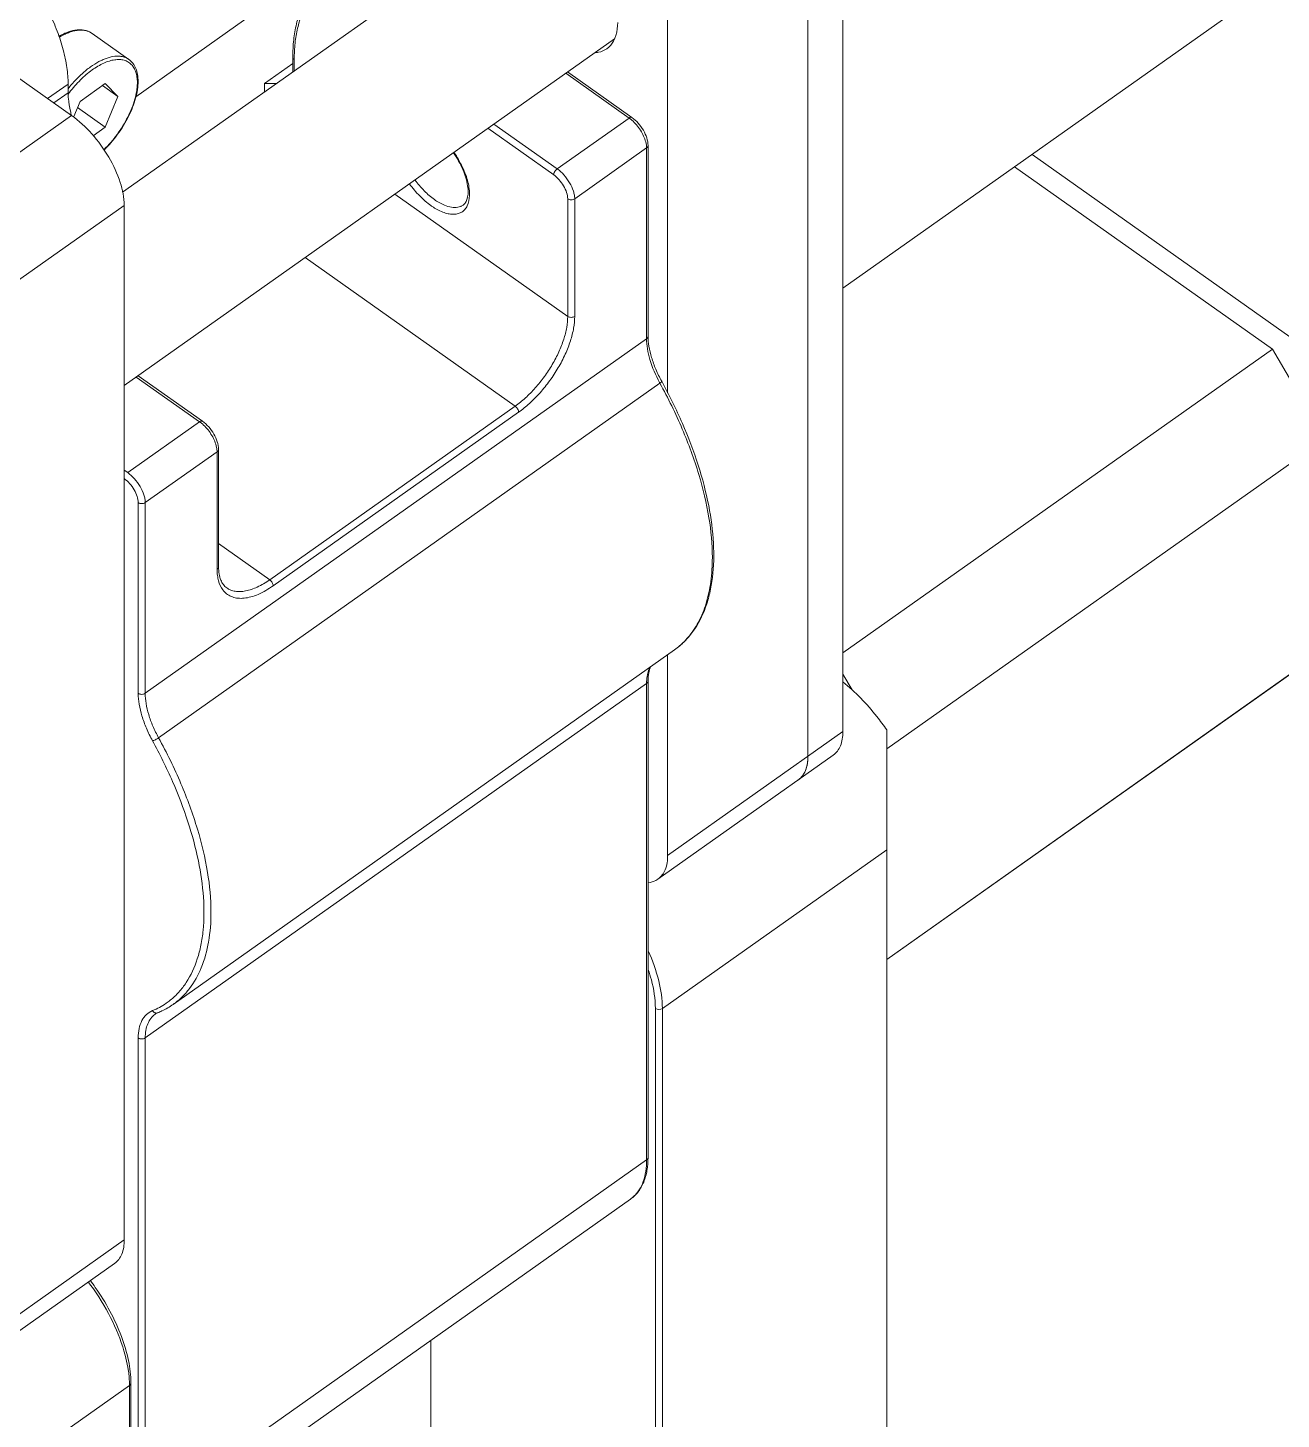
# Model space of a CAD drawing. Header units: millimetres. Extents: x 0 to 9253, y 0 to 2730.
# Drawn here: x 5361.2 to 5411.8, y 1810.2 to 1866.4 of the extents above; entities that cross this region are included whole.
import ezdxf

# ---------------------------------------------------------------- set-up
doc = ezdxf.new("R2010")
doc.units = ezdxf.units.MM
doc.layers.get('0').update_dxf_attribs({"lineweight": 13})

msp = doc.modelspace()

# ---------------------------------------------------------------- linework, layer by layer
at = {"color": 7, "linetype": 'Continuous'}
for p, q in [((5565.196, 1976.852), (5394.076, 1855.852)), ((5394.076, 1837.974), (5394.076, 1880.693)), ((5392.662, 1878.693), (5392.662, 1836.974)), ((5387.005, 1851.637), (5387.005, 1874.693)), ((5350.942, 1871.314), (5362.963, 1862.814)), ((5381.005, 1871.022), (5365.022, 1859.72)), ((5365.559, 1863.572), (5370.317, 1866.937)), ((5365.271, 1865.079), (5363.786, 1866.129)), ((5384.855, 1865.906), (5365.084, 1851.926)), ((5371.885, 1864.573), (5371.885, 1865.173)), ((5371.943, 1865.073), (5371.943, 1864.614)), ((5370.741, 1864.101), (5371.885, 1864.91)), ((5385.449, 1862.715), (5382.896, 1864.521)), ((5382.969, 1864.572), (5385.565, 1862.737)), ((5362.822, 1864.085), (5361.994, 1863.5)), ((5362.822, 1864.085), (5362.822, 1863.731)), ((5363.301, 1863.388), (5364.322, 1864.11)), ((5364.207, 1864.029), (5364.832, 1863.587)), ((5364.832, 1863.587), (5364.322, 1864.11)), ((5370.741, 1863.764), (5370.741, 1864.101)), ((5371.217, 1864.101), (5370.741, 1864.101)), ((5362.244, 1863.323), (5362.822, 1863.731)), ((5363.301, 1863.388), (5363.051, 1862.778)), ((5364.322, 1862.342), (5364.832, 1863.587)), ((5355.892, 1857.814), (5362.963, 1862.814)), ((5363.198, 1863.137), (5364.322, 1862.342)), ((5382.55, 1860.665), (5385.449, 1862.715)), ((5364.322, 1862.342), (5363.838, 1862)), ((5382.408, 1860.424), (5379.755, 1862.3)), ((5379.997, 1862.471), (5382.55, 1860.665)), ((5386.147, 1861.625), (5386.122, 1861.751)), ((5386.156, 1861.508), (5386.147, 1861.625)), ((5386.215, 1861.608), (5386.215, 1853.916)), ((5386.156, 1861.508), (5383.257, 1859.458)), ((5386.156, 1853.816), (5386.156, 1861.508)), ((5401.707, 1861.249), (5412.107, 1853.895)), ((5401, 1860.749), (5411.4, 1853.395)), ((5376.003, 1859.647), (5382.974, 1854.717)), ((5382.974, 1854.717), (5382.974, 1859.458)), ((5383.257, 1859.458), (5383.257, 1854.717)), ((5358.013, 1854.193), (5365.084, 1859.193)), ((5365.084, 1817.474), (5365.084, 1859.193)), ((5380.853, 1851.096), (5372.381, 1857.086)), ((5365.933, 1839.516), (5386.156, 1853.816)), ((5411.4, 1853.395), (5394.076, 1841.145)), ((5413.521, 1849.774), (5411.4, 1853.395)), ((5368.125, 1850.465), (5365.572, 1852.271)), ((5368.24, 1850.487), (5365.645, 1852.322)), ((5366.472, 1837.721), (5386.695, 1852.021)), ((5370.953, 1844.096), (5380.853, 1851.096)), ((5365.226, 1848.415), (5368.125, 1850.465)), ((5380.994, 1850.854), (5371.095, 1843.854)), ((5368.832, 1849.258), (5365.933, 1847.208)), ((5368.823, 1849.375), (5368.797, 1849.501)), ((5368.832, 1849.258), (5368.823, 1849.375)), ((5368.832, 1844.517), (5368.832, 1849.258)), ((5368.891, 1844.617), (5368.891, 1849.358)), ((5413.521, 1849.774), (5395.844, 1837.274)), ((5365.084, 1848.515), (5365.226, 1848.415)), ((5365.65, 1839.516), (5365.65, 1847.208)), ((5365.933, 1847.208), (5365.933, 1839.516)), ((5368.891, 1845.554), (5370.953, 1844.096)), ((5387.283, 1841.274), (5367.06, 1826.974)), ((5387.005, 1832.974), (5387.005, 1841.077)), ((5395.844, 1828.789), (5413.521, 1841.289)), ((5413.521, 1841.285), (5395.844, 1828.785)), ((5394.076, 1840.292), (5394.447, 1839.658)), ((5386.156, 1839.919), (5365.933, 1825.619)), ((5386.156, 1820.705), (5386.156, 1839.919)), ((5386.215, 1840.019), (5386.215, 1820.805)), ((5395.844, 1838.04), (5395.844, 1474.999)), ((5387.005, 1832.974), (5394.076, 1837.974)), ((5386.615, 1832.024), (5393.686, 1837.024)), ((5395.844, 1833.211), (5386.793, 1826.811)), ((5386.51, 1780.849), (5386.51, 1826.811)), ((5386.793, 1780.849), (5386.793, 1826.811)), ((5365.65, 1806.405), (5365.65, 1825.619)), ((5365.933, 1825.619), (5365.933, 1806.405)), ((5365.933, 1806.405), (5386.156, 1820.705)), ((5385.507, 1819.122), (5365.355, 1804.872)), ((5358.013, 1812.474), (5365.084, 1817.474)), ((5364.695, 1816.524), (5357.624, 1811.524)), ((5377.459, 1813.431), (5377.459, 1777.325)), ((5365.355, 1765.749), (5365.355, 1811.711)), ((5365.297, 1811.611), (5356.246, 1805.211)), ((5365.297, 1765.649), (5365.297, 1811.611))]:
    msp.add_line(p, q, dxfattribs=at)
for centre, radius, start, end in [((5363.403, 1865.587), 0.663, 54.7369, 58.8134), ((5378.75, 1865.073), 6.807, 179.1621, 180.002), ((5363.789, 1864.14), 1.826, 359.3156, 359.9986), ((5366.928, 1860.662), 5.091, 143.2129, 143.7177), ((5366.92, 1860.668), 5.081, 142.5831, 143.213), ((5384.648, 1861.585), 1.385, 51.5287, 54.6815), ((5384.561, 1861.475), 1.526, 49.1041, 51.528), ((5379.046, 1861.468), 2.504, 234.7268, 237.1111), ((5379.049, 1861.431), 2.754, 234.7268, 237.1111), ((5391.626, 1854.721), 5.621, 208.3335, 208.7004), ((5367.324, 1849.335), 1.385, 51.5287, 54.6815), ((5367.237, 1849.225), 1.526, 49.1041, 51.528), ((5369.766, 1844.212), 0.879, 216.2518, 219.8854), ((5385.578, 1843.685), 2.953, 305.2697, 312.1332), ((5385.531, 1843.736), 3.023, 312.1387, 316.4362), ((5385.473, 1843.791), 3.103, 316.4328, 319.191), ((5388.18, 1839.919), 2.024, 177.0616, 180.0123), ((5391.838, 1836.638), 0.752, 305.2783, 307.545), ((5391.837, 1836.639), 0.753, 307.5447, 308.165), ((5391.71, 1836.739), 0.916, 327.7622, 330.9101), ((5384.782, 1820.147), 1.255, 305.2726, 312.2107), ((5355.677, 1809.81), 9.951, 34.8905, 36.8538), ((5355.921, 1809.983), 9.752, 34.9021, 36.8848)]:
    msp.add_arc(centre, radius, start, end, dxfattribs=at)
for points, knots in [([(5362.822, 1864.085), (5362.822, 1864.307), (5362.783, 1864.773), (5362.632, 1865.488), (5362.388, 1866.238), (5362.057, 1867.004), (5361.647, 1867.768), (5361.169, 1868.511), (5360.633, 1869.215), (5360.053, 1869.863), (5359.443, 1870.438), (5358.818, 1870.928), (5358.193, 1871.319), (5357.583, 1871.603), (5357.001, 1871.773), (5356.46, 1871.823), (5356.045, 1871.759), (5355.755, 1871.643), (5355.625, 1871.566), (5355.564, 1871.523)], [0, 0, 0, 0, 0.057003, 0.11975, 0.187541, 0.259376, 0.334045, 0.410199, 0.486425, 0.561307, 0.633489, 0.701741, 0.765036, 0.822643, 0.874249, 0.920128, 0.961345, 0.980849, 1, 1, 1, 1]), ([(5372.475, 1867.611), (5372.374, 1867.447), (5372.198, 1867.091), (5372.015, 1866.504), (5371.907, 1865.857), (5371.885, 1865.406), (5371.885, 1865.173)], [0, 0, 0, 0, 0.226773, 0.467373, 0.72459, 1, 1, 1, 1]), ([(5371.944, 1865.172), (5371.947, 1865.388), (5371.973, 1865.804), (5372.109, 1866.567), (5372.315, 1867.1), (5372.504, 1867.406)], [0, 0, 0, 0, 0.27778, 0.536084, 1, 1, 1, 1]), ([(5362.455, 1866.013), (5362.517, 1866.048), (5362.639, 1866.112), (5362.826, 1866.189), (5363.007, 1866.242), (5363.183, 1866.272), (5363.351, 1866.276), (5363.51, 1866.255), (5363.657, 1866.207), (5363.745, 1866.158), (5363.786, 1866.129)], [0, 0, 0, 0, 0.151584, 0.294373, 0.428412, 0.554183, 0.672639, 0.785229, 0.893601, 1, 1, 1, 1]), ([(5363.746, 1866.155), (5363.708, 1866.178), (5363.624, 1866.217), (5363.487, 1866.252), (5363.337, 1866.264), (5363.177, 1866.252), (5363.008, 1866.216), (5362.831, 1866.158), (5362.649, 1866.078), (5362.529, 1866.013), (5362.468, 1865.977)], [0, 0, 0, 0, 0.099846, 0.203587, 0.313618, 0.431725, 0.559057, 0.696202, 0.843275, 1, 1, 1, 1]), ([(5384.864, 1865.898), (5384.885, 1865.946), (5384.964, 1866.161), (5384.989, 1866.394), (5384.989, 1866.57)], [0, 0, 0, 0, 0.229178, 1, 1, 1, 1]), ([(5384.081, 1865.348), (5384.125, 1865.351), (5384.292, 1865.373), (5384.454, 1865.439), (5384.555, 1865.51)], [0, 0, 0, 0, 0.263741, 1, 1, 1, 1]), ([(5384.555, 1865.51), (5384.588, 1865.533), (5384.717, 1865.639), (5384.812, 1865.782), (5384.864, 1865.898)], [0, 0, 0, 0, 0.241946, 1, 1, 1, 1]), ([(5362.821, 1863.897), (5362.92, 1864.022), (5363.125, 1864.26), (5363.456, 1864.576), (5363.796, 1864.837), (5364.086, 1865.007), (5364.313, 1865.107), (5364.521, 1865.176), (5364.724, 1865.213), (5364.917, 1865.209), (5365.047, 1865.186), (5365.166, 1865.144), (5365.238, 1865.102), (5365.271, 1865.079)], [0, 0, 0, 0, 0.163112, 0.319886, 0.466701, 0.600635, 0.662194, 0.719963, 0.824222, 0.871411, 0.915911, 0.958467, 1, 1, 1, 1]), ([(5362.884, 1863.755), (5363.018, 1863.93), (5363.232, 1864.176), (5363.545, 1864.465), (5363.782, 1864.652), (5364.018, 1864.807), (5364.251, 1864.93), (5364.477, 1865.017), (5364.692, 1865.067), (5364.893, 1865.079), (5365.077, 1865.052), (5365.239, 1864.985), (5365.376, 1864.879), (5365.484, 1864.736), (5365.546, 1864.595), (5365.581, 1864.468), (5365.608, 1864.327), (5365.615, 1864.216), (5365.615, 1864.14)], [0, 0, 0, 0, 0.173781, 0.256964, 0.336302, 0.410952, 0.480262, 0.543834, 0.601609, 0.653976, 0.701889, 0.746931, 0.791207, 0.836982, 0.886212, 0.912609, 0.940341, 1, 1, 1, 1]), ([(5365.271, 1865.079), (5365.302, 1865.057), (5365.36, 1865.008), (5365.463, 1864.892), (5365.563, 1864.714), (5365.631, 1864.463), (5365.644, 1864.284), (5365.644, 1864.19)], [0, 0, 0, 0, 0.113011, 0.227088, 0.463669, 0.719244, 1, 1, 1, 1]), ([(5371.943, 1865.073), (5371.926, 1865.085), (5371.897, 1865.114), (5371.885, 1865.154), (5371.885, 1865.173)], [0, 0, 0, 0, 0.528924, 1, 1, 1, 1]), ([(5365.615, 1864.118), (5365.613, 1864.014), (5365.592, 1863.794), (5365.516, 1863.458), (5365.395, 1863.107), (5365.233, 1862.749), (5365.034, 1862.394), (5364.803, 1862.051), (5364.547, 1861.73), (5364.359, 1861.531), (5364.262, 1861.438)], [0, 0, 0, 0, 0.102135, 0.214695, 0.336278, 0.464908, 0.598227, 0.73364, 0.868453, 1, 1, 1, 1]), ([(5365.644, 1864.19), (5365.644, 1864.081), (5365.625, 1863.854), (5365.549, 1863.506), (5365.427, 1863.144), (5365.263, 1862.776), (5365.061, 1862.41), (5364.825, 1862.058), (5364.562, 1861.726), (5364.37, 1861.522), (5364.271, 1861.425)], [0, 0, 0, 0, 0.103151, 0.215978, 0.337415, 0.465711, 0.598657, 0.733761, 0.868405, 1, 1, 1, 1]), ([(5362.832, 1863.496), (5362.83, 1863.516), (5362.824, 1863.594), (5362.822, 1863.673), (5362.822, 1863.731)], [0, 0, 0, 0, 0.256056, 1, 1, 1, 1]), ([(5362.961, 1862.815), (5362.944, 1862.874), (5362.886, 1863.097), (5362.847, 1863.326), (5362.832, 1863.496)], [0, 0, 0, 0, 0.262847, 1, 1, 1, 1]), ([(5365.084, 1859.193), (5365.084, 1859.506), (5364.942, 1860.189), (5364.485, 1861.167), (5363.82, 1862.084), (5363.261, 1862.603), (5362.963, 1862.814)], [0, 0, 0, 0, 0.217685, 0.475351, 0.74631, 1, 1, 1, 1]), ([(5385.449, 1862.715), (5385.46, 1862.723), (5385.48, 1862.735), (5385.512, 1862.746), (5385.541, 1862.748), (5385.558, 1862.742), (5385.565, 1862.737)], [0, 0, 0, 0, 0.31177, 0.580002, 0.804315, 1, 1, 1, 1]), ([(5386.215, 1861.608), (5386.215, 1861.71), (5386.173, 1861.926), (5386.032, 1862.231), (5385.828, 1862.513), (5385.657, 1862.672), (5385.565, 1862.737)], [0, 0, 0, 0, 0.227808, 0.482521, 0.747686, 1, 1, 1, 1]), ([(5386.122, 1861.751), (5386.1, 1861.831), (5386.04, 1861.994), (5385.913, 1862.226), (5385.752, 1862.442), (5385.626, 1862.571), (5385.56, 1862.628)], [0, 0, 0, 0, 0.235921, 0.490549, 0.749978, 1, 1, 1, 1]), ([(5386.215, 1861.608), (5386.215, 1861.589), (5386.203, 1861.549), (5386.173, 1861.52), (5386.156, 1861.508)], [0, 0, 0, 0, 0.471076, 1, 1, 1, 1]), ([(5378.364, 1861.316), (5378.439, 1861.207), (5378.577, 1860.986), (5378.746, 1860.645), (5378.869, 1860.31), (5378.942, 1859.997), (5378.964, 1859.718), (5378.937, 1859.489), (5378.869, 1859.315), (5378.794, 1859.233), (5378.755, 1859.205)], [0, 0, 0, 0, 0.172967, 0.340119, 0.496513, 0.637601, 0.759505, 0.859293, 0.937398, 1, 1, 1, 1]), ([(5378.918, 1859.168), (5378.982, 1859.297), (5379.024, 1859.532), (5379.006, 1859.856), (5378.953, 1860.137), (5378.862, 1860.432), (5378.69, 1860.844), (5378.518, 1861.141), (5378.386, 1861.332)], [0, 0, 0, 0, 0.18686, 0.298606, 0.422218, 0.556404, 0.699159, 1, 1, 1, 1]), ([(5382.408, 1860.424), (5382.408, 1860.445), (5382.418, 1860.49), (5382.459, 1860.577), (5382.509, 1860.636), (5382.55, 1860.665)], [0, 0, 0, 0, 0.218266, 0.476673, 1, 1, 1, 1]), ([(5382.55, 1860.665), (5382.649, 1860.595), (5382.835, 1860.422), (5383.057, 1860.116), (5383.189, 1859.834), (5383.246, 1859.612), (5383.257, 1859.508), (5383.257, 1859.458)], [0, 0, 0, 0, 0.253534, 0.524315, 0.78182, 0.897195, 1, 1, 1, 1]), ([(5376.59, 1860.062), (5376.716, 1859.889), (5376.983, 1859.571), (5377.296, 1859.298), (5377.459, 1859.183)], [0, 0, 0, 0, 0.517845, 1, 1, 1, 1]), ([(5376.813, 1860.22), (5376.927, 1860.063), (5377.169, 1859.775), (5377.453, 1859.528), (5377.6, 1859.424)], [0, 0, 0, 0, 0.517844, 1, 1, 1, 1]), ([(5382.408, 1860.424), (5382.488, 1860.368), (5382.637, 1860.229), (5382.814, 1859.985), (5382.936, 1859.724), (5382.974, 1859.542), (5382.974, 1859.458)], [0, 0, 0, 0, 0.253701, 0.524646, 0.782308, 1, 1, 1, 1]), ([(5377.686, 1859.366), (5377.785, 1859.302), (5377.978, 1859.197), (5378.27, 1859.106), (5378.5, 1859.101), (5378.657, 1859.147), (5378.724, 1859.184), (5378.755, 1859.205)], [0, 0, 0, 0, 0.308741, 0.574428, 0.799581, 0.901573, 1, 1, 1, 1]), ([(5377.554, 1859.118), (5377.691, 1859.03), (5377.901, 1858.919), (5378.189, 1858.842), (5378.381, 1858.827), (5378.555, 1858.852), (5378.708, 1858.918), (5378.833, 1859.026), (5378.893, 1859.118), (5378.918, 1859.168)], [0, 0, 0, 0, 0.315956, 0.452334, 0.574748, 0.685729, 0.789611, 0.8923, 1, 1, 1, 1]), ([(5380.853, 1851.096), (5380.997, 1851.198), (5381.282, 1851.429), (5381.676, 1851.829), (5382.04, 1852.282), (5382.359, 1852.769), (5382.622, 1853.272), (5382.818, 1853.774), (5382.942, 1854.254), (5382.974, 1854.569), (5382.974, 1854.717)], [0, 0, 0, 0, 0.122837, 0.253629, 0.388777, 0.524463, 0.656785, 0.782079, 0.897247, 1, 1, 1, 1]), ([(5380.994, 1850.854), (5381.148, 1850.963), (5381.452, 1851.21), (5381.872, 1851.637), (5382.26, 1852.119), (5382.6, 1852.639), (5382.881, 1853.176), (5383.091, 1853.711), (5383.222, 1854.224), (5383.257, 1854.559), (5383.257, 1854.717)], [0, 0, 0, 0, 0.122834, 0.253625, 0.388772, 0.524457, 0.656778, 0.782073, 0.897244, 1, 1, 1, 1]), ([(5386.156, 1853.816), (5386.173, 1853.828), (5386.203, 1853.857), (5386.215, 1853.897), (5386.215, 1853.916)], [0, 0, 0, 0, 0.528924, 1, 1, 1, 1]), ([(5386.678, 1852.053), (5386.52, 1852.347), (5386.326, 1852.795), (5386.183, 1853.397), (5386.156, 1853.681), (5386.156, 1853.816)], [0, 0, 0, 0, 0.540191, 0.782291, 1, 1, 1, 1]), ([(5386.215, 1853.916), (5386.215, 1853.78), (5386.243, 1853.489), (5386.351, 1853.042), (5386.526, 1852.569), (5386.679, 1852.255), (5386.765, 1852.098)], [0, 0, 0, 0, 0.212898, 0.454268, 0.718792, 1, 1, 1, 1]), ([(5386.695, 1852.021), (5386.715, 1852.035), (5386.741, 1852.056), (5386.764, 1852.082), (5386.767, 1852.094), (5386.765, 1852.098)], [0, 0, 0, 0, 0.685346, 0.887959, 1, 1, 1, 1]), ([(5387.283, 1841.274), (5387.424, 1841.373), (5387.691, 1841.599), (5388.159, 1842.146), (5388.5, 1842.82), (5388.717, 1843.57), (5388.865, 1844.428), (5388.888, 1845.617), (5388.683, 1847.138), (5388.255, 1848.759), (5387.615, 1850.437), (5387.069, 1851.544), (5386.765, 1852.098)], [0, 0, 0, 0, 0.044321, 0.089373, 0.18429, 0.235511, 0.289704, 0.407769, 0.539231, 0.683191, 0.837682, 1, 1, 1, 1]), ([(5388.808, 1844.993), (5388.808, 1845.529), (5388.7, 1846.664), (5388.282, 1848.401), (5387.613, 1850.218), (5387.025, 1851.419), (5386.695, 1852.021)], [0, 0, 0, 0, 0.217285, 0.459238, 0.721969, 1, 1, 1, 1]), ([(5380.994, 1850.854), (5380.994, 1850.875), (5380.985, 1850.921), (5380.944, 1851.007), (5380.894, 1851.067), (5380.853, 1851.096)], [0, 0, 0, 0, 0.218267, 0.476674, 1, 1, 1, 1]), ([(5368.125, 1850.465), (5368.135, 1850.473), (5368.156, 1850.485), (5368.188, 1850.496), (5368.217, 1850.498), (5368.234, 1850.492), (5368.24, 1850.487)], [0, 0, 0, 0, 0.31177, 0.580002, 0.804315, 1, 1, 1, 1]), ([(5368.797, 1849.501), (5368.776, 1849.581), (5368.716, 1849.744), (5368.588, 1849.976), (5368.428, 1850.192), (5368.302, 1850.321), (5368.236, 1850.378)], [0, 0, 0, 0, 0.235921, 0.490549, 0.749978, 1, 1, 1, 1]), ([(5368.24, 1850.487), (5368.333, 1850.422), (5368.504, 1850.263), (5368.708, 1849.981), (5368.849, 1849.676), (5368.891, 1849.46), (5368.891, 1849.358)], [0, 0, 0, 0, 0.252325, 0.517493, 0.772203, 1, 1, 1, 1]), ([(5368.891, 1849.358), (5368.891, 1849.339), (5368.879, 1849.299), (5368.849, 1849.27), (5368.832, 1849.258)], [0, 0, 0, 0, 0.471076, 1, 1, 1, 1]), ([(5365.084, 1848.174), (5365.164, 1848.118), (5365.313, 1847.979), (5365.49, 1847.735), (5365.612, 1847.474), (5365.65, 1847.292), (5365.65, 1847.208)], [0, 0, 0, 0, 0.253701, 0.524646, 0.782308, 1, 1, 1, 1]), ([(5365.226, 1848.415), (5365.325, 1848.345), (5365.511, 1848.172), (5365.733, 1847.866), (5365.865, 1847.584), (5365.922, 1847.362), (5365.933, 1847.258), (5365.933, 1847.208)], [0, 0, 0, 0, 0.253534, 0.524315, 0.78182, 0.897195, 1, 1, 1, 1]), ([(5387.822, 1841.764), (5387.987, 1841.955), (5388.282, 1842.395), (5388.589, 1843.163), (5388.771, 1844.043), (5388.808, 1844.667), (5388.808, 1844.993)], [0, 0, 0, 0, 0.220192, 0.457152, 0.716155, 1, 1, 1, 1]), ([(5368.832, 1844.517), (5368.849, 1844.529), (5368.879, 1844.558), (5368.891, 1844.598), (5368.891, 1844.617)], [0, 0, 0, 0, 0.528924, 1, 1, 1, 1]), ([(5368.832, 1844.517), (5368.832, 1844.436), (5368.841, 1844.279), (5368.893, 1843.995), (5368.979, 1843.799), (5369.057, 1843.692)], [0, 0, 0, 0, 0.281669, 0.541105, 1, 1, 1, 1]), ([(5368.891, 1844.617), (5368.891, 1844.519), (5368.903, 1844.338), (5368.968, 1844.093), (5369.073, 1843.899), (5369.17, 1843.804), (5369.221, 1843.768)], [0, 0, 0, 0, 0.310206, 0.574654, 0.799987, 1, 1, 1, 1]), ([(5369.092, 1843.648), (5369.138, 1843.592), (5369.247, 1843.492), (5369.448, 1843.39), (5369.679, 1843.342), (5369.934, 1843.346), (5370.209, 1843.401), (5370.613, 1843.547), (5370.904, 1843.72), (5371.095, 1843.854)], [0, 0, 0, 0, 0.099154, 0.198469, 0.303127, 0.417252, 0.543398, 0.682767, 1, 1, 1, 1]), ([(5369.221, 1843.768), (5369.27, 1843.733), (5369.379, 1843.674), (5369.564, 1843.625), (5369.767, 1843.613), (5370.072, 1843.65), (5370.485, 1843.797), (5370.795, 1843.984), (5370.953, 1844.096)], [0, 0, 0, 0, 0.096353, 0.196653, 0.304221, 0.421374, 0.688435, 1, 1, 1, 1]), ([(5370.953, 1844.096), (5370.994, 1844.067), (5371.045, 1844.007), (5371.085, 1843.921), (5371.095, 1843.875), (5371.095, 1843.854)], [0, 0, 0, 0, 0.523326, 0.781733, 1, 1, 1, 1]), ([(5386.159, 1840.023), (5386.162, 1840.075), (5386.179, 1840.264), (5386.231, 1840.452), (5386.295, 1840.575)], [0, 0, 0, 0, 0.272898, 1, 1, 1, 1]), ([(5386.215, 1840.019), (5386.215, 1840.128), (5386.23, 1840.328), (5386.289, 1840.521), (5386.328, 1840.603)], [0, 0, 0, 0, 0.545049, 1, 1, 1, 1]), ([(5386.215, 1840.019), (5386.215, 1840), (5386.203, 1839.96), (5386.173, 1839.931), (5386.156, 1839.919)], [0, 0, 0, 0, 0.471076, 1, 1, 1, 1]), ([(5395.844, 1838.04), (5395.716, 1838.226), (5395.195, 1838.931), (5394.582, 1839.57), (5394.076, 1839.979)], [0, 0, 0, 0, 0.257858, 1, 1, 1, 1]), ([(5365.65, 1839.516), (5365.65, 1839.37), (5365.68, 1839.061), (5365.793, 1838.588), (5365.976, 1838.093), (5366.136, 1837.766), (5366.225, 1837.602)], [0, 0, 0, 0, 0.217279, 0.459237, 0.721976, 1, 1, 1, 1]), ([(5365.933, 1839.516), (5365.933, 1839.379), (5365.961, 1839.089), (5366.067, 1838.646), (5366.238, 1838.182), (5366.388, 1837.875), (5366.472, 1837.721)], [0, 0, 0, 0, 0.217279, 0.459237, 0.721976, 1, 1, 1, 1]), ([(5366.472, 1837.721), (5366.431, 1837.692), (5366.366, 1837.655), (5366.282, 1837.618), (5366.243, 1837.605), (5366.225, 1837.602)], [0, 0, 0, 0, 0.550067, 0.80653, 1, 1, 1, 1]), ([(5366.225, 1837.602), (5366.518, 1837.067), (5367.047, 1835.998), (5367.671, 1834.378), (5368.096, 1832.814), (5368.312, 1831.345), (5368.31, 1830.198), (5368.189, 1829.368), (5368.005, 1828.648), (5367.71, 1827.997), (5367.299, 1827.462), (5367.063, 1827.239), (5366.939, 1827.139)], [0, 0, 0, 0, 0.16321, 0.318657, 0.463634, 0.59606, 0.714771, 0.76903, 0.820058, 0.913586, 0.957353, 1, 1, 1, 1]), ([(5366.472, 1837.721), (5366.802, 1837.119), (5367.39, 1835.918), (5368.058, 1834.101), (5368.476, 1832.364), (5368.585, 1831.229), (5368.585, 1830.693)], [0, 0, 0, 0, 0.278031, 0.540762, 0.782715, 1, 1, 1, 1]), ([(5393.686, 1837.024), (5393.75, 1837.069), (5393.867, 1837.183), (5393.989, 1837.406), (5394.062, 1837.676), (5394.076, 1837.871), (5394.076, 1837.974)], [0, 0, 0, 0, 0.21861, 0.451665, 0.710249, 1, 1, 1, 1]), ([(5392.272, 1836.024), (5392.402, 1836.116), (5392.618, 1836.421), (5392.662, 1836.78), (5392.662, 1836.974)], [0, 0, 0, 0, 0.450685, 1, 1, 1, 1]), ([(5392.662, 1836.974), (5392.662, 1836.938), (5392.658, 1836.805), (5392.641, 1836.672), (5392.618, 1836.577)], [0, 0, 0, 0, 0.264066, 1, 1, 1, 1]), ([(5392.618, 1836.577), (5392.612, 1836.551), (5392.585, 1836.454), (5392.547, 1836.359), (5392.51, 1836.294)], [0, 0, 0, 0, 0.262225, 1, 1, 1, 1]), ([(5392.485, 1836.25), (5392.472, 1836.231), (5392.42, 1836.155), (5392.356, 1836.089), (5392.303, 1836.047)], [0, 0, 0, 0, 0.256555, 1, 1, 1, 1]), ([(5387.005, 1832.974), (5387.005, 1832.78), (5386.962, 1832.421), (5386.745, 1832.116), (5386.615, 1832.024)], [0, 0, 0, 0, 0.549315, 1, 1, 1, 1]), ([(5386.615, 1832.024), (5386.587, 1832.004), (5386.467, 1831.931), (5386.327, 1831.893), (5386.221, 1831.881)], [0, 0, 0, 0, 0.242967, 1, 1, 1, 1]), ([(5368.585, 1830.693), (5368.585, 1830.29), (5368.53, 1829.526), (5368.247, 1828.47), (5367.837, 1827.728), (5367.419, 1827.256), (5367.183, 1827.061), (5367.06, 1826.974)], [0, 0, 0, 0, 0.289672, 0.547951, 0.780891, 0.89138, 1, 1, 1, 1]), ([(5386.223, 1829.139), (5386.398, 1828.745), (5386.67, 1827.986), (5386.793, 1827.183), (5386.793, 1826.811)], [0, 0, 0, 0, 0.536744, 1, 1, 1, 1]), ([(5386.224, 1828.376), (5386.27, 1828.239), (5386.422, 1827.73), (5386.51, 1827.198), (5386.51, 1826.811)], [0, 0, 0, 0, 0.272038, 1, 1, 1, 1]), ([(5366.939, 1827.139), (5366.885, 1827.096), (5366.663, 1826.931), (5366.417, 1826.799), (5366.225, 1826.72)], [0, 0, 0, 0, 0.249221, 1, 1, 1, 1]), ([(5366.443, 1826.635), (5366.498, 1826.657), (5366.712, 1826.753), (5366.916, 1826.872), (5367.06, 1826.974)], [0, 0, 0, 0, 0.251926, 1, 1, 1, 1]), ([(5366.225, 1826.72), (5366.136, 1826.683), (5365.964, 1826.573), (5365.778, 1826.318), (5365.67, 1825.989), (5365.65, 1825.748), (5365.65, 1825.619)], [0, 0, 0, 0, 0.221497, 0.451077, 0.707048, 1, 1, 1, 1]), ([(5366.322, 1826.569), (5366.259, 1826.524), (5366.142, 1826.41), (5366.019, 1826.187), (5365.947, 1825.917), (5365.933, 1825.722), (5365.933, 1825.619)], [0, 0, 0, 0, 0.218662, 0.451708, 0.710185, 1, 1, 1, 1]), ([(5366.443, 1826.635), (5366.425, 1826.627), (5366.384, 1826.62), (5366.3, 1826.636), (5366.248, 1826.683), (5366.225, 1826.72)], [0, 0, 0, 0, 0.236335, 0.480868, 1, 1, 1, 1]), ([(5366.322, 1826.569), (5366.331, 1826.575), (5366.37, 1826.601), (5366.411, 1826.622), (5366.443, 1826.635)], [0, 0, 0, 0, 0.247277, 1, 1, 1, 1]), ([(5385.507, 1819.122), (5385.624, 1819.205), (5385.838, 1819.413), (5386.061, 1819.814), (5386.19, 1820.288), (5386.215, 1820.628), (5386.215, 1820.805)], [0, 0, 0, 0, 0.227141, 0.463828, 0.719666, 1, 1, 1, 1]), ([(5385.626, 1819.217), (5385.714, 1819.297), (5385.873, 1819.488), (5386.039, 1819.84), (5386.137, 1820.253), (5386.156, 1820.549), (5386.156, 1820.705)], [0, 0, 0, 0, 0.218835, 0.453817, 0.712875, 1, 1, 1, 1]), ([(5386.156, 1820.705), (5386.173, 1820.717), (5386.203, 1820.746), (5386.215, 1820.786), (5386.215, 1820.805)], [0, 0, 0, 0, 0.528924, 1, 1, 1, 1]), ([(5364.695, 1816.524), (5364.825, 1816.616), (5365.041, 1816.921), (5365.084, 1817.28), (5365.084, 1817.474)], [0, 0, 0, 0, 0.450685, 1, 1, 1, 1]), ([(5365.123, 1812.826), (5365.002, 1813.288), (5364.641, 1814.22), (5364.134, 1815.079), (5363.839, 1815.502)], [0, 0, 0, 0, 0.480562, 1, 1, 1, 1]), ([(5363.919, 1815.563), (5364.347, 1814.949), (5364.876, 1813.982), (5365.277, 1812.651), (5365.355, 1812.012), (5365.355, 1811.711)], [0, 0, 0, 0, 0.539591, 0.783585, 1, 1, 1, 1]), ([(5365.253, 1812.195), (5365.245, 1812.247), (5365.212, 1812.459), (5365.165, 1812.669), (5365.123, 1812.826)], [0, 0, 0, 0, 0.241837, 1, 1, 1, 1]), ([(5365.297, 1811.611), (5365.297, 1811.658), (5365.293, 1811.854), (5365.274, 1812.048), (5365.253, 1812.195)], [0, 0, 0, 0, 0.239802, 1, 1, 1, 1]), ([(5365.355, 1811.711), (5365.355, 1811.683), (5365.335, 1811.643), (5365.305, 1811.618), (5365.297, 1811.611)], [0, 0, 0, 0, 0.724037, 1, 1, 1, 1])]:
    msp.add_open_spline(points, degree=3, knots=knots, dxfattribs=at)
for points in [[(5383.257, 1859.458), (5383.217, 1859.43), (5383.116, 1859.404), (5383.014, 1859.43), (5382.974, 1859.458)], [(5382.974, 1854.717), (5383.014, 1854.689), (5383.116, 1854.663), (5383.217, 1854.689), (5383.257, 1854.717)], [(5365.933, 1847.208), (5365.893, 1847.18), (5365.791, 1847.154), (5365.69, 1847.18), (5365.65, 1847.208)], [(5365.65, 1839.516), (5365.69, 1839.488), (5365.791, 1839.462), (5365.893, 1839.488), (5365.933, 1839.516)], [(5386.793, 1826.811), (5386.716, 1826.757), (5386.587, 1826.757), (5386.51, 1826.811)], [(5365.933, 1825.619), (5365.893, 1825.591), (5365.791, 1825.565), (5365.69, 1825.591), (5365.65, 1825.619)]]:
    msp.add_open_spline(points, degree=3, dxfattribs=at)

doc.saveas('drawing.dxf')
